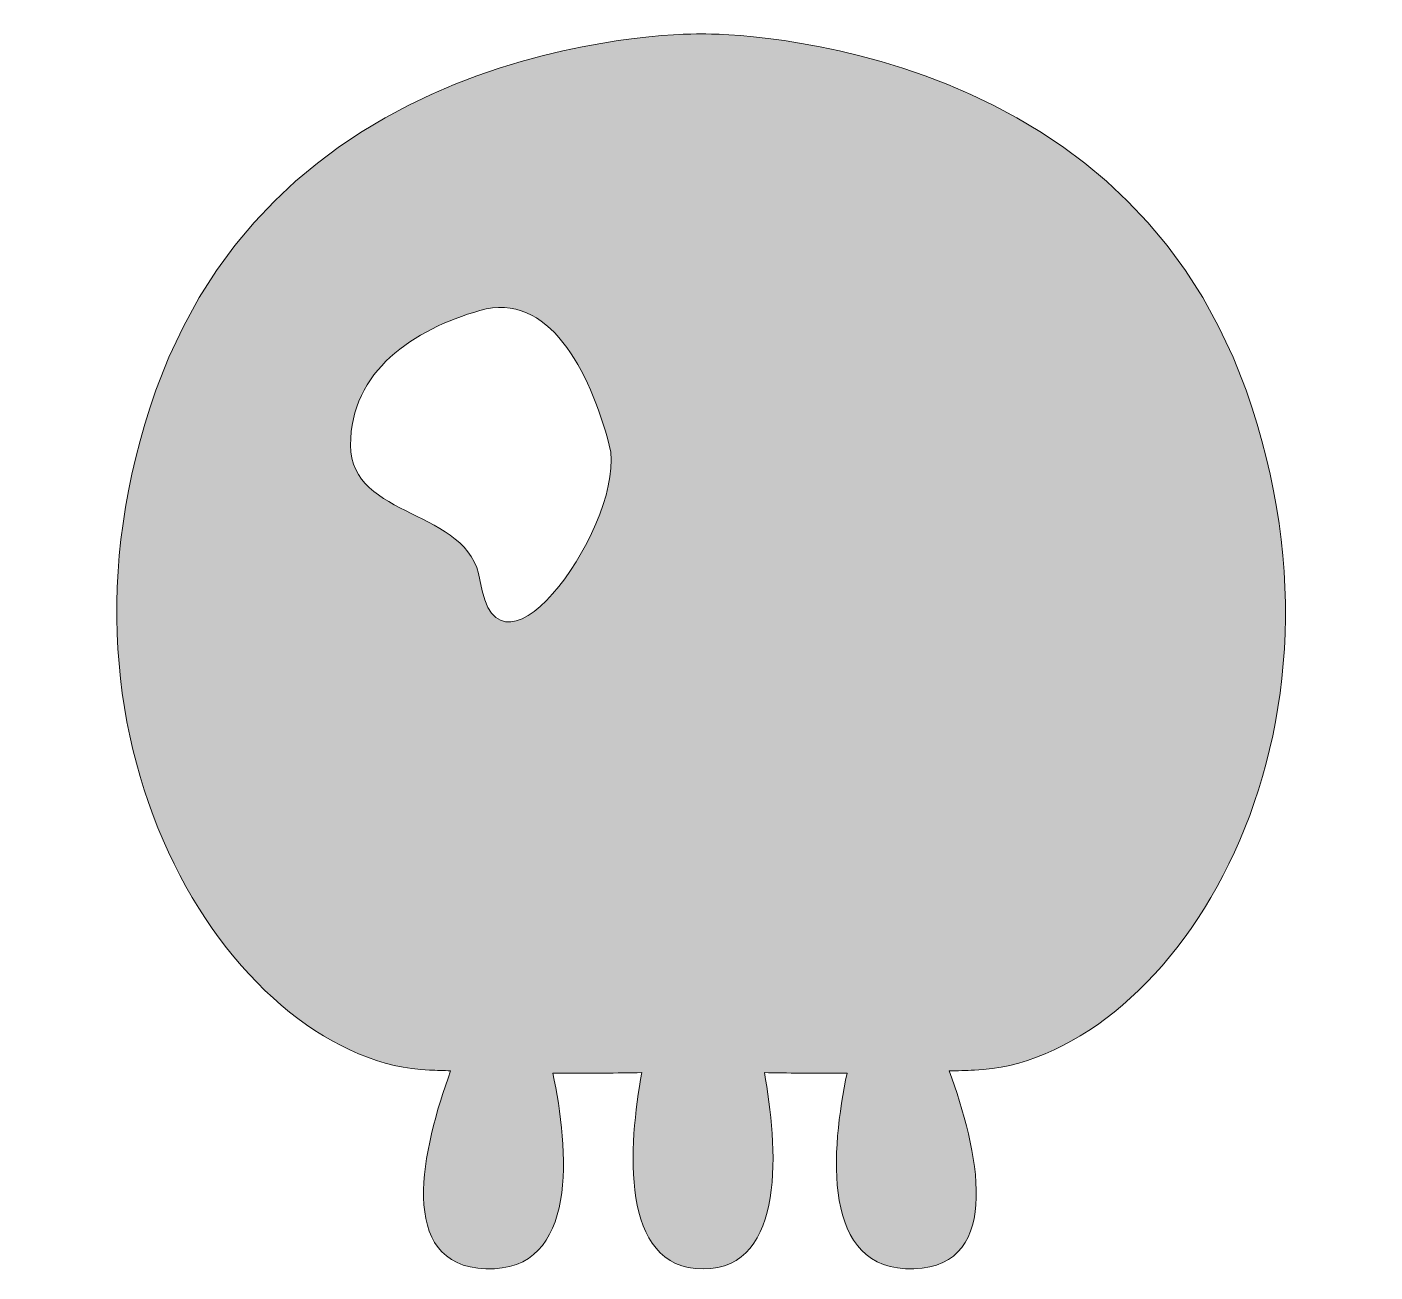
# Model space of a CAD drawing. Header units: inches. Extents: x 9.4 to 81.3, y 36.4 to 102.8.
import ezdxf

# ---------------------------------------------------------------- set-up
doc = ezdxf.new("R2010")
doc.units = ezdxf.units.IN
doc.header["$MEASUREMENT"] = 0
doc.layers.add('Layer 1', color=7, linetype='Continuous')

# ---------------------------------------------------------------- blocks, each defined once
blk = doc.blocks.new('block 2')
at = {"layer": 'Layer 1', "true_color": 0xffffff}
h = blk.add_hatch(color=7, dxfattribs=at)
h.dxf.hatch_style = 2
edge = h.paths.add_edge_path()
edge.add_spline(control_points=[(59.948, 47.185), (59.484, 47.167), (59.045, 47.154), (58.605, 47.14), (60.096, 43.038), (61.573, 36.766), (56.722, 36.6), (51.704, 36.429), (52.314, 43.001), (53.152, 47.028), (51.357, 47.014), (49.9, 47.028), (48.749, 47.052), (49.437, 43.223), (49.978, 36.597), (45.478, 36.597), (40.979, 36.597), (41.52, 43.223), (42.208, 47.052), (40.986, 47.027), (39.411, 47.013), (37.473, 47.03), (38.311, 43.004), (38.921, 36.429), (33.903, 36.6), (29.05, 36.766), (30.531, 43.045), (32.024, 47.147), (31.652, 47.159), (31.288, 47.17), (30.899, 47.185), (20.904, 47.552), (9.441, 64.056), (16.319, 83.405), (23.196, 102.753), (45.376, 102.385), (45.376, 102.385), (45.376, 102.385), (67.543, 102.753), (74.419, 83.405), (81.296, 64.056), (69.943, 47.552), (59.948, 47.185)], knot_values=[0, 0, 0, 0, 1, 1, 1, 2, 2, 2, 3, 3, 3, 4, 4, 4, 5, 5, 5, 6, 6, 6, 7, 7, 7, 8, 8, 8, 9, 9, 9, 10, 10, 10, 11, 11, 11, 12, 12, 12, 13, 13, 13, 14, 14, 14, 14], degree=3, periodic=1)
edge = h.paths.add_edge_path()
edge.add_spline(control_points=[(40.482, 80.473), (39.426, 84.465), (37.246, 88.703), (33.586, 87.651), (30.043, 86.633), (26.69, 84.436), (26.69, 80.473), (26.69, 76.509), (33.015, 77.13), (33.586, 73.296), (34.582, 66.61), (41.495, 76.641), (40.482, 80.473)], knot_values=[0, 0, 0, 0, 1, 1, 1, 2, 2, 2, 3, 3, 3, 4, 4, 4, 4], degree=3, periodic=1)
at = {"layer": 'Layer 1', "lineweight": 0}
for points, knots in [([(59.948, 47.185), (59.484, 47.167), (59.045, 47.154), (58.605, 47.14), (60.096, 43.038), (61.573, 36.766), (56.722, 36.6), (51.704, 36.429), (52.314, 43.001), (53.152, 47.028), (51.357, 47.014), (49.9, 47.028), (48.749, 47.052), (49.437, 43.223), (49.978, 36.597), (45.478, 36.597), (40.979, 36.597), (41.52, 43.223), (42.208, 47.052), (40.986, 47.027), (39.411, 47.013), (37.473, 47.03), (38.311, 43.004), (38.921, 36.429), (33.903, 36.6), (29.05, 36.766), (30.531, 43.045), (32.024, 47.147), (31.652, 47.159), (31.288, 47.17), (30.899, 47.185), (20.904, 47.552), (9.441, 64.056), (16.319, 83.405), (23.196, 102.753), (45.376, 102.385), (45.376, 102.385), (45.376, 102.385), (67.543, 102.753), (74.419, 83.405), (81.296, 64.056), (69.943, 47.552), (59.948, 47.185)], [0, 0, 0, 0, 1, 1, 1, 2, 2, 2, 3, 3, 3, 4, 4, 4, 5, 5, 5, 6, 6, 6, 7, 7, 7, 8, 8, 8, 9, 9, 9, 10, 10, 10, 11, 11, 11, 12, 12, 12, 13, 13, 13, 14, 14, 14, 14]), ([(40.482, 80.473), (39.426, 84.465), (37.246, 88.703), (33.586, 87.651), (30.043, 86.633), (26.69, 84.436), (26.69, 80.473), (26.69, 76.509), (33.015, 77.13), (33.586, 73.296), (34.582, 66.61), (41.495, 76.641), (40.482, 80.473)], [0, 0, 0, 0, 1, 1, 1, 2, 2, 2, 3, 3, 3, 4, 4, 4, 4])]:
    blk.add_open_spline(points, degree=3, knots=knots, dxfattribs=at)

msp = doc.modelspace()

# ---------------------------------------------------------------- block references
at = {"layer": 'Layer 1'}
msp.add_blockref('block 2', (0, 0), dxfattribs=at)

doc.saveas('drawing.dxf')
